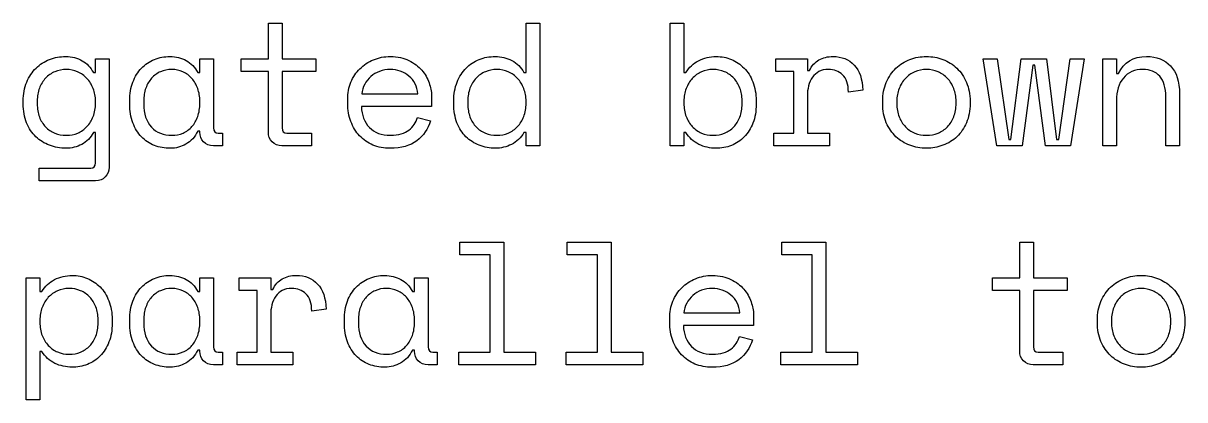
# Model space of a CAD drawing. Extents: x 0 to 841, y 0 to 662.
# Drawn here: x 238.08 to 266.12, y 642.13 to 651.23 of the extents above; entities that cross this region are included whole.
import ezdxf

# ---------------------------------------------------------------- set-up
doc = ezdxf.new("R2010")
doc.units = 0
doc.layers.get('0').update_dxf_attribs({"linetype": 'CONTINUOUS'})

msp = doc.modelspace()

# ---------------------------------------------------------------- linework, layer by layer
at = {"color": 7}
for points in [[(243.337293, 650.363998), (243.997693, 650.363998), (243.997693, 651.227598), (244.327893, 651.227598), (244.327893, 650.363998), (245.140692, 650.363998), (245.140692, 650.059198), (244.327893, 650.059198), (244.327893, 648.696065)], [(250.165652, 650.033798), (250.216452, 650.033798), (250.216452, 651.227598), (250.546652, 651.227598), (250.546652, 648.264265), (250.216452, 648.264265), (250.216452, 648.585998)], [(254.026449, 648.264265), (253.696249, 648.264265), (253.696249, 651.227598), (254.026449, 651.227598), (254.026449, 650.033798), (254.077249, 650.033798)], [(239.77283, 650.033798), (239.82363, 650.033798), (239.82363, 650.363998), (240.15383, 650.363998), (240.15383, 647.747798)], [(242.291662, 650.033798), (242.342462, 650.033798), (242.342462, 650.363998), (242.672662, 650.363998), (242.672662, 648.696065)], [(243.997693, 648.594465), (243.997693, 650.059198), (243.337293, 650.059198), (243.337293, 650.363998)], [(257.006701, 649.458065), (257.006701, 648.569065), (257.540101, 648.569065), (257.540101, 648.264265), (256.193902, 648.264265), (256.193902, 648.569065), (256.676501, 648.569065), (256.676501, 650.059198), (256.244701, 650.059198), (256.244701, 650.363998)], [(256.244701, 650.363998), (257.006701, 650.363998), (257.006701, 650.084598), (257.057501, 650.084598)], [(264.465833, 648.264265), (264.135633, 648.264265), (264.135633, 650.363998), (264.465833, 650.363998), (264.465833, 650.008398), (264.516633, 650.008398)], [(238.079497, 649.280265), (238.079497, 649.347998)], [(238.418163, 649.347998), (238.418163, 649.280265)], [(240.649129, 649.280265), (240.649129, 649.347998)], [(240.987796, 649.347998), (240.987796, 649.280265)], [(245.911156, 649.288731), (245.911156, 649.390331)], [(247.934689, 649.483465), (247.934689, 649.212531), (246.241356, 649.212531)], [(246.249823, 649.517331), (247.604489, 649.517331)], [(248.472319, 649.280265), (248.472319, 649.347998)], [(248.810986, 649.347998), (248.810986, 649.280265)], [(255.431915, 649.271798), (255.431915, 649.356465)], [(255.770582, 649.356465), (255.770582, 649.271798)], [(258.344434, 649.610465), (257.997301, 649.559665)], [(264.465833, 649.356465), (264.465833, 648.264265)], [(265.98984, 649.517331), (265.98984, 648.264265), (265.65964, 648.264265), (265.65964, 649.449598)], [(239.82363, 649.288731), (239.82363, 649.339531)], [(242.342462, 649.288731), (242.342462, 649.339531)], [(250.216452, 649.288731), (250.216452, 649.339531)], [(254.026449, 649.339531), (254.026449, 649.288731)], [(258.827034, 649.288731), (258.827034, 649.339531)], [(259.165701, 649.339531), (259.165701, 649.288731)], [(260.596567, 649.288731), (260.596567, 649.339531)], [(260.935234, 649.339531), (260.935234, 649.288731)], [(247.596022, 648.950065), (247.909289, 648.865398)], [(239.82363, 648.585998), (239.77283, 648.585998)], [(239.82363, 647.849398), (239.82363, 648.585998)], [(242.342462, 648.619865), (242.291662, 648.619865)], [(242.342462, 648.594465), (242.342462, 648.619865)], [(242.786962, 648.569065), (242.892796, 648.569065), (242.892796, 648.264265), (242.668429, 648.264265)], [(244.442192, 648.569065), (245.039092, 648.569065), (245.039092, 648.264265), (244.323659, 648.264265)], [(250.216452, 648.585998), (250.165652, 648.585998)], [(254.077249, 648.585998), (254.026449, 648.585998), (254.026449, 648.264265)], [(239.827863, 647.417599), (238.460497, 647.417599), (238.460497, 647.722398), (239.70933, 647.722398)], [(261.472867, 645.072333), (262.133267, 645.072333), (262.133267, 645.935932), (262.463467, 645.935932), (262.463467, 645.072333), (263.276266, 645.072333), (263.276266, 644.767533), (262.463467, 644.767533), (262.463467, 643.4044)], [(238.481663, 642.125933), (238.151463, 642.125933), (238.151463, 645.072333), (238.481663, 645.072333), (238.481663, 644.742133), (238.532463, 644.742133)], [(242.291662, 644.742133), (242.342462, 644.742133), (242.342462, 645.072333), (242.672662, 645.072333), (242.672662, 643.4044)], [(244.052726, 644.166399), (244.052726, 643.2774), (244.586126, 643.2774), (244.586126, 642.9726), (243.239926, 642.9726), (243.239926, 643.2774), (243.722526, 643.2774), (243.722526, 644.767533), (243.290726, 644.767533), (243.290726, 645.072333)], [(243.290726, 645.072333), (244.052726, 645.072333), (244.052726, 644.792933), (244.103526, 644.792933)], [(247.473256, 644.742133), (247.524056, 644.742133), (247.524056, 645.072333), (247.854256, 645.072333), (247.854256, 643.4044)], [(262.133267, 643.3028), (262.133267, 644.767533), (261.472867, 644.767533), (261.472867, 645.072333)], [(245.390459, 644.318799), (245.043326, 644.267999)], [(238.481663, 644.047866), (238.481663, 643.997066)], [(239.88713, 643.980133), (239.88713, 644.064799)], [(240.225796, 644.064799), (240.225796, 643.980133)], [(240.649129, 643.988599), (240.649129, 644.056333)], [(240.987796, 644.056333), (240.987796, 643.988599)], [(242.342462, 643.997066), (242.342462, 644.047866)], [(245.830723, 643.988599), (245.830723, 644.056333)], [(246.169389, 644.056333), (246.169389, 643.988599)], [(247.524056, 643.997066), (247.524056, 644.047866)], [(253.683549, 643.997066), (253.683549, 644.098666)], [(255.707082, 644.191799), (255.707082, 643.920866), (254.013749, 643.920866)], [(254.022215, 644.225666), (255.376882, 644.225666)], [(264.008633, 643.997066), (264.008633, 644.047866)], [(264.347299, 644.047866), (264.347299, 643.997066)], [(265.778174, 643.997066), (265.778174, 644.047866)], [(266.11684, 644.047866), (266.11684, 643.997066)], [(255.368415, 643.6584), (255.681682, 643.573733)], [(238.532463, 643.294333), (238.481663, 643.294333), (238.481663, 642.125933)], [(242.342462, 643.3282), (242.291662, 643.3282)], [(242.342462, 643.3028), (242.342462, 643.3282)], [(242.786962, 643.2774), (242.892796, 643.2774), (242.892796, 642.9726), (242.668429, 642.9726)], [(247.524056, 643.3282), (247.473256, 643.3282)], [(247.524056, 643.3028), (247.524056, 643.3282)], [(247.968556, 643.2774), (248.074389, 643.2774), (248.074389, 642.9726), (247.850022, 642.9726)], [(262.577766, 643.2774), (263.174666, 643.2774), (263.174666, 642.9726), (262.459233, 642.9726)]]:
    msp.add_lwpolyline(points, dxfattribs=at)
for points in [[(263.360933, 648.264265), (262.751333, 648.264265), (262.497333, 650.211598), (262.446533, 650.211598), (262.192533, 648.264265), (261.582933, 648.264265), (261.252733, 650.363998), (261.5914, 650.363998), (261.8708, 648.416665), (261.9216, 648.416665), (262.167133, 650.363998), (262.776733, 650.363998), (263.022266, 648.416665), (263.073066, 648.416665), (263.352466, 650.363998), (263.691133, 650.363998)], [(246.944089, 650.109998)], [(239.120897, 648.518265)], [(241.665129, 648.518265)], [(249.513719, 648.518265)], [(254.729182, 648.518265)], [(259.881134, 648.518265)], [(248.590853, 643.2774), (249.352853, 643.2774), (249.352853, 645.631132), (248.616253, 645.631132), (248.616253, 645.935932), (249.683052, 645.935932), (249.683052, 643.2774), (250.445052, 643.2774), (250.445052, 642.9726), (248.590853, 642.9726)], [(251.181649, 643.2774), (251.943649, 643.2774), (251.943649, 645.631132), (251.207049, 645.631132), (251.207049, 645.935932), (252.273849, 645.935932), (252.273849, 643.2774), (253.035849, 643.2774), (253.035849, 642.9726), (251.181649, 642.9726)], [(256.363235, 643.2774), (257.125235, 643.2774), (257.125235, 645.631132), (256.388635, 645.631132), (256.388635, 645.935932), (257.455435, 645.935932), (257.455435, 643.2774), (258.217434, 643.2774), (258.217434, 642.9726), (256.363235, 642.9726)], [(254.716482, 644.818333)], [(239.184397, 643.2266)], [(241.665129, 643.2266)], [(246.846723, 643.2266)], [(265.06274, 643.2266)]]:
    msp.add_lwpolyline(points, close=True, dxfattribs=at)
for points in [[(238.38853, 650.139631), (238.481663, 650.232764), (238.590319, 650.30332), (238.714497, 650.351298)], [(238.714497, 650.351298), (238.838674, 650.399276), (238.968497, 650.423264), (239.103963, 650.423264)], [(239.103963, 650.423264), (239.256363, 650.423264), (239.389008, 650.389398), (239.501896, 650.321664)], [(239.501896, 650.321664), (239.617608, 650.256753), (239.707919, 650.160798), (239.77283, 650.033798)], [(240.932763, 650.139631), (241.023074, 650.232764), (241.127496, 650.30332), (241.246029, 650.351298)], [(241.246029, 650.351298), (241.364563, 650.399276), (241.490151, 650.423264), (241.622796, 650.423264)], [(241.622796, 650.423264), (241.766729, 650.423264), (241.896551, 650.390809), (242.012262, 650.325898)], [(242.012262, 650.325898), (242.130796, 650.263809), (242.223929, 650.166442), (242.291662, 650.033798)], [(246.207489, 650.126931), (246.300623, 650.220064), (246.409278, 650.292031), (246.533456, 650.342831)], [(246.533456, 650.342831), (246.660456, 650.396453), (246.797334, 650.423264), (246.944089, 650.423264)], [(246.944089, 650.423264), (247.116245, 650.423264), (247.264411, 650.390809), (247.388589, 650.325898)], [(247.388589, 650.325898), (247.515589, 650.263809), (247.6186, 650.186198), (247.697622, 650.093065)], [(248.768653, 650.139631), (248.858964, 650.232764), (248.964797, 650.30332), (249.086153, 650.351298)], [(249.086153, 650.351298), (249.207508, 650.399276), (249.335919, 650.423264), (249.471386, 650.423264)], [(249.471386, 650.423264), (249.615319, 650.423264), (249.749375, 650.390809), (249.873552, 650.325898)], [(249.873552, 650.325898), (250.000552, 650.263809), (250.097919, 650.166442), (250.165652, 650.033798)], [(254.077249, 650.033798), (254.150626, 650.160798), (254.252226, 650.256753), (254.382049, 650.321664)], [(254.382049, 650.321664), (254.511871, 650.389398), (254.652982, 650.423264), (254.805382, 650.423264)], [(254.805382, 650.423264), (254.935204, 650.423264), (255.057971, 650.399276), (255.173682, 650.351298)], [(255.173682, 650.351298), (255.289393, 650.30332), (255.390993, 650.234176), (255.478482, 650.143865)], [(257.057501, 650.084598), (257.111123, 650.200309), (257.187323, 650.284976), (257.286101, 650.338598)], [(257.286101, 650.338598), (257.384879, 650.395042), (257.497768, 650.423264), (257.624768, 650.423264)], [(257.624768, 650.423264), (257.836434, 650.423264), (258.007179, 650.35412), (258.137001, 650.215831)], [(258.137001, 650.215831), (258.266823, 650.077542), (258.335968, 649.875753), (258.344434, 649.610465)], [(259.144534, 650.139631), (259.243312, 650.232764), (259.356201, 650.30332), (259.483201, 650.351298)], [(259.483201, 650.351298), (259.610201, 650.399276), (259.742845, 650.423264), (259.881134, 650.423264)], [(259.881134, 650.423264), (260.019423, 650.423264), (260.152067, 650.399276), (260.279067, 650.351298)], [(260.279067, 650.351298), (260.406067, 650.30332), (260.517545, 650.232764), (260.6135, 650.139631)], [(264.516633, 650.008398), (264.64646, 650.284976), (264.87224, 650.423264), (265.193974, 650.423264)], [(265.193974, 650.423264), (265.436685, 650.423264), (265.630007, 650.347064), (265.77394, 650.194665)], [(265.77394, 650.194665), (265.917874, 650.045087), (265.98984, 649.819309), (265.98984, 649.517331)], [(238.164163, 649.800965), (238.220608, 649.936431), (238.295397, 650.04932), (238.38853, 650.139631)], [(238.841497, 650.054965), (238.75683, 650.018276), (238.682041, 649.966065), (238.61713, 649.898331)], [(239.120897, 650.109998), (239.022119, 650.109998), (238.928985, 650.091653), (238.841497, 650.054965)], [(239.39183, 650.050731), (239.307163, 650.090242), (239.216852, 650.109998), (239.120897, 650.109998)], [(239.616196, 649.894098), (239.554108, 649.961831), (239.479319, 650.014042), (239.39183, 650.050731)], [(240.725329, 649.805198), (240.776129, 649.937842), (240.845274, 650.04932), (240.932763, 650.139631)], [(241.394196, 650.054965), (241.312352, 650.018276), (241.240385, 649.966065), (241.178296, 649.898331)], [(241.665129, 650.109998), (241.566351, 650.109998), (241.47604, 650.091653), (241.394196, 650.054965)], [(241.931829, 650.050731), (241.849985, 650.090242), (241.761085, 650.109998), (241.665129, 650.109998)], [(242.147729, 649.894098), (242.088462, 649.961831), (242.016496, 650.014042), (241.931829, 650.050731)], [(245.987356, 649.800965), (246.040978, 649.927965), (246.114356, 650.03662), (246.207489, 650.126931)], [(246.469956, 649.940665), (246.410689, 649.887042), (246.3613, 649.823542), (246.321789, 649.750165)], [(246.681623, 650.063431), (246.6026, 650.035209), (246.532045, 649.994287), (246.469956, 649.940665)], [(246.944089, 650.109998), (246.850956, 650.109998), (246.763467, 650.094476), (246.681623, 650.063431)], [(247.181156, 650.067665), (247.104956, 650.095887), (247.025934, 650.109998), (246.944089, 650.109998)], [(247.388589, 649.949131), (247.329322, 649.999931), (247.260178, 650.039442), (247.181156, 650.067665)], [(247.536756, 649.762865), (247.500067, 649.836242), (247.450678, 649.898331), (247.388589, 649.949131)], [(247.697622, 650.093065), (247.779467, 649.999931), (247.838733, 649.898331), (247.875422, 649.788265)], [(248.552753, 649.800965), (248.606375, 649.936431), (248.678342, 650.04932), (248.768653, 650.139631)], [(249.234319, 650.054965), (249.149653, 650.018276), (249.074864, 649.966065), (249.009953, 649.898331)], [(249.513719, 650.109998), (249.414941, 650.109998), (249.321808, 650.091653), (249.234319, 650.054965)], [(249.784652, 650.050731), (249.699986, 650.090242), (249.609675, 650.109998), (249.513719, 650.109998)], [(250.009019, 649.894098), (249.94693, 649.961831), (249.872141, 650.014042), (249.784652, 650.050731)], [(254.454015, 650.050731), (254.369349, 650.014042), (254.29456, 649.961831), (254.229649, 649.894098)], [(254.729182, 650.109998), (254.630404, 650.109998), (254.538682, 650.090242), (254.454015, 650.050731)], [(255.004348, 650.054965), (254.919682, 650.091653), (254.82796, 650.109998), (254.729182, 650.109998)], [(255.228715, 649.898331), (255.166626, 649.966065), (255.091837, 650.018276), (255.004348, 650.054965)], [(255.478482, 650.143865), (255.568793, 650.053553), (255.639348, 649.942076), (255.690148, 649.809431)], [(257.129468, 649.919498), (257.087135, 649.860231), (257.05609, 649.791087), (257.036335, 649.712065)], [(257.286101, 650.059198), (257.224012, 650.025331), (257.171801, 649.978765), (257.129468, 649.919498)], [(257.514701, 650.109998), (257.427212, 650.109998), (257.351012, 650.093065), (257.286101, 650.059198)], [(257.857601, 649.978765), (257.764468, 650.066253), (257.650168, 650.109998), (257.514701, 650.109998)], [(257.997301, 649.559665), (257.997301, 649.754398), (257.950734, 649.894098), (257.857601, 649.978765)], [(258.911701, 649.796731), (258.970967, 649.932198), (259.048579, 650.046498), (259.144534, 650.139631)], [(259.601734, 650.050731), (259.514245, 650.014042), (259.438045, 649.961831), (259.373134, 649.894098)], [(259.881134, 650.109998), (259.782356, 650.109998), (259.689223, 650.090242), (259.601734, 650.050731)], [(260.160534, 650.050731), (260.073045, 650.090242), (259.979912, 650.109998), (259.881134, 650.109998)], [(260.389134, 649.894098), (260.324223, 649.961831), (260.248023, 650.014042), (260.160534, 650.050731)], [(260.6135, 650.139631), (260.712278, 650.046498), (260.789889, 649.932198), (260.846334, 649.796731)], [(265.109307, 650.109998), (264.908929, 650.109998), (264.750885, 650.040853), (264.635174, 649.902565)], [(265.511474, 649.944898), (265.412696, 650.054965), (265.27864, 650.109998), (265.109307, 650.109998)], [(265.65964, 649.449598), (265.65964, 649.669731), (265.610251, 649.834831), (265.511474, 649.944898)], [(238.079497, 649.347998), (238.079497, 649.517331), (238.107719, 649.66832), (238.164163, 649.800965)], [(238.468963, 649.657031), (238.435097, 649.563898), (238.418163, 649.460887), (238.418163, 649.347998)], [(238.61713, 649.898331), (238.555041, 649.830598), (238.505652, 649.750165), (238.468963, 649.657031)], [(239.768596, 649.648565), (239.731907, 649.74452), (239.681108, 649.826365), (239.616196, 649.894098)], [(239.82363, 649.339531), (239.82363, 649.45242), (239.805285, 649.555431), (239.768596, 649.648565)], [(240.649129, 649.347998), (240.649129, 649.520154), (240.674529, 649.672554), (240.725329, 649.805198)], [(241.038596, 649.657031), (241.004729, 649.563898), (240.987796, 649.460887), (240.987796, 649.347998)], [(241.178296, 649.898331), (241.119029, 649.83342), (241.072463, 649.752987), (241.038596, 649.657031)], [(242.291662, 649.648565), (242.257796, 649.74452), (242.209818, 649.826365), (242.147729, 649.894098)], [(242.342462, 649.339531), (242.342462, 649.45242), (242.325529, 649.555431), (242.291662, 649.648565)], [(245.911156, 649.390331), (245.911156, 649.537087), (245.936556, 649.673965), (245.987356, 649.800965)], [(246.321789, 649.750165), (246.2851, 649.679609), (246.261112, 649.601998), (246.249823, 649.517331)], [(247.604489, 649.517331), (247.598845, 649.607642), (247.576267, 649.689487), (247.536756, 649.762865)], [(247.875422, 649.788265), (247.914933, 649.678198), (247.934689, 649.576598), (247.934689, 649.483465)], [(248.472319, 649.347998), (248.472319, 649.517331), (248.499131, 649.66832), (248.552753, 649.800965)], [(248.861786, 649.657031), (248.827919, 649.563898), (248.810986, 649.460887), (248.810986, 649.347998)], [(249.009953, 649.898331), (248.947864, 649.830598), (248.898475, 649.750165), (248.861786, 649.657031)], [(250.161419, 649.648565), (250.12473, 649.74452), (250.07393, 649.826365), (250.009019, 649.894098)], [(250.216452, 649.339531), (250.216452, 649.45242), (250.198108, 649.555431), (250.161419, 649.648565)], [(254.081482, 649.648565), (254.044793, 649.555431), (254.026449, 649.45242), (254.026449, 649.339531)], [(254.229649, 649.894098), (254.16756, 649.826365), (254.118171, 649.74452), (254.081482, 649.648565)], [(255.376882, 649.661265), (255.343015, 649.754398), (255.293626, 649.83342), (255.228715, 649.898331)], [(255.431915, 649.356465), (255.431915, 649.469354), (255.413571, 649.570954), (255.376882, 649.661265)], [(255.690148, 649.809431), (255.74377, 649.676787), (255.770582, 649.525798), (255.770582, 649.356465)], [(257.036335, 649.712065), (257.016579, 649.633042), (257.006701, 649.548376), (257.006701, 649.458065)], [(258.827034, 649.339531), (258.827034, 649.511687), (258.855256, 649.664087), (258.911701, 649.796731)], [(259.220734, 649.648565), (259.184045, 649.555431), (259.165701, 649.45242), (259.165701, 649.339531)], [(259.373134, 649.894098), (259.308223, 649.826365), (259.257423, 649.74452), (259.220734, 649.648565)], [(260.541534, 649.648565), (260.504845, 649.74452), (260.454045, 649.826365), (260.389134, 649.894098)], [(260.596567, 649.339531), (260.596567, 649.45242), (260.578223, 649.555431), (260.541534, 649.648565)], [(260.846334, 649.796731), (260.9056, 649.664087), (260.935234, 649.511687), (260.935234, 649.339531)], [(264.635174, 649.902565), (264.52228, 649.767098), (264.465833, 649.585065), (264.465833, 649.356465)], [(238.15993, 648.818832), (238.106308, 648.954298), (238.079497, 649.108109), (238.079497, 649.280265)], [(238.418163, 649.280265), (238.418163, 649.161731), (238.435097, 649.055898), (238.468963, 648.962765)], [(239.768596, 648.971231), (239.805285, 649.067187), (239.82363, 649.17302), (239.82363, 649.288731)], [(240.725329, 648.818832), (240.674529, 648.951476), (240.649129, 649.105287), (240.649129, 649.280265)], [(240.987796, 649.280265), (240.987796, 649.040376), (241.049885, 648.852698), (241.174063, 648.717232)], [(242.291662, 648.971231), (242.325529, 649.067187), (242.342462, 649.17302), (242.342462, 649.288731)], [(245.987356, 648.848465), (245.936556, 648.981109), (245.911156, 649.127865), (245.911156, 649.288731)], [(246.241356, 649.212531), (246.249823, 649.003687), (246.314734, 648.835765), (246.436089, 648.708765)], [(248.548519, 648.818832), (248.497719, 648.954298), (248.472319, 649.108109), (248.472319, 649.280265)], [(248.810986, 649.280265), (248.810986, 649.161731), (248.827919, 649.055898), (248.861786, 648.962765)], [(250.161419, 648.971231), (250.198108, 649.067187), (250.216452, 649.17302), (250.216452, 649.288731)], [(254.026449, 649.288731), (254.026449, 649.17302), (254.044793, 649.067187), (254.081482, 648.971231)], [(255.376882, 648.958531), (255.413571, 649.051665), (255.431915, 649.156087), (255.431915, 649.271798)], [(255.770582, 649.271798), (255.770582, 649.099643), (255.745182, 648.947243), (255.694382, 648.814598)], [(258.911701, 648.823065), (258.855256, 648.958531), (258.827034, 649.113754), (258.827034, 649.288731)], [(259.165701, 649.288731), (259.165701, 649.170198), (259.184045, 649.062954), (259.220734, 648.966998)], [(260.541534, 648.966998), (260.578223, 649.062954), (260.596567, 649.170198), (260.596567, 649.288731)], [(260.935234, 649.288731), (260.935234, 649.113754), (260.9056, 648.958531), (260.846334, 648.823065)], [(238.384297, 648.484398), (238.291163, 648.574709), (238.216375, 648.686187), (238.15993, 648.818832)], [(238.468963, 648.962765), (238.505652, 648.869632), (238.555041, 648.789198), (238.61713, 648.721465)], [(239.616196, 648.729932), (239.681108, 648.797665), (239.731907, 648.878098), (239.768596, 648.971231)], [(240.932763, 648.480165), (240.845274, 648.573298), (240.776129, 648.686187), (240.725329, 648.818832)], [(242.151962, 648.729932), (242.211229, 648.797665), (242.257796, 648.878098), (242.291662, 648.971231)], [(246.199023, 648.505565), (246.108712, 648.60152), (246.038156, 648.71582), (245.987356, 648.848465)], [(247.515589, 648.780732), (247.549456, 648.834354), (247.576267, 648.890798), (247.596022, 648.950065)], [(247.909289, 648.865398), (247.850022, 648.670665), (247.739956, 648.511209), (247.579089, 648.387032)], [(248.764419, 648.484398), (248.674108, 648.574709), (248.602142, 648.686187), (248.548519, 648.818832)], [(248.861786, 648.962765), (248.898475, 648.869632), (248.947864, 648.789198), (249.009953, 648.721465)], [(250.009019, 648.729932), (250.07393, 648.797665), (250.12473, 648.878098), (250.161419, 648.971231)], [(254.081482, 648.971231), (254.118171, 648.878098), (254.16756, 648.797665), (254.229649, 648.729932)], [(255.228715, 648.721465), (255.293626, 648.786376), (255.343015, 648.865398), (255.376882, 648.958531)], [(255.694382, 648.814598), (255.643582, 648.681954), (255.573026, 648.570476), (255.482715, 648.480165)], [(259.144534, 648.484398), (259.048579, 648.577532), (258.970967, 648.69042), (258.911701, 648.823065)], [(259.220734, 648.966998), (259.257423, 648.873865), (259.308223, 648.793432), (259.373134, 648.725698)], [(260.389134, 648.725698), (260.454045, 648.793432), (260.504845, 648.873865), (260.541534, 648.966998)], [(260.846334, 648.823065), (260.789889, 648.69042), (260.713689, 648.577532), (260.617734, 648.484398)], [(238.61713, 648.721465), (238.682041, 648.656554), (238.75683, 648.605754), (238.841497, 648.569065)], [(238.841497, 648.569065), (238.926163, 648.535198), (239.019297, 648.518265), (239.120897, 648.518265)], [(239.120897, 648.518265), (239.219674, 648.518265), (239.311397, 648.536609), (239.396063, 648.573298)], [(239.396063, 648.573298), (239.48073, 648.609987), (239.554108, 648.662198), (239.616196, 648.729932)], [(239.77283, 648.585998), (239.705096, 648.458998), (239.611963, 648.363043), (239.49343, 648.298132)], [(241.174063, 648.717232), (241.301063, 648.584587), (241.464751, 648.518265), (241.665129, 648.518265)], [(241.665129, 648.518265), (241.763907, 648.518265), (241.854218, 648.536609), (241.936062, 648.573298)], [(241.936062, 648.573298), (242.020729, 648.609987), (242.092696, 648.662198), (242.151962, 648.729932)], [(242.291662, 648.619865), (242.223929, 648.478754), (242.129385, 648.374332), (242.008029, 648.306598)], [(242.431362, 648.357398), (242.372096, 648.419487), (242.342462, 648.498509), (242.342462, 648.594465)], [(242.672662, 648.696065), (242.672662, 648.611398), (242.710762, 648.569065), (242.786962, 648.569065)], [(244.086593, 648.357398), (244.027326, 648.419487), (243.997693, 648.498509), (243.997693, 648.594465)], [(244.327893, 648.696065), (244.327893, 648.611398), (244.365993, 648.569065), (244.442192, 648.569065)], [(246.520756, 648.281198), (246.396578, 648.334821), (246.289334, 648.409609), (246.199023, 648.505565)], [(246.436089, 648.708765), (246.557445, 648.581765), (246.726778, 648.518265), (246.944089, 648.518265)], [(246.944089, 648.518265), (247.042867, 648.518265), (247.128945, 648.529554), (247.202322, 648.552132)], [(247.202322, 648.552132), (247.2757, 648.574709), (247.337789, 648.605754), (247.388589, 648.645265)], [(247.388589, 648.645265), (247.442211, 648.684776), (247.484545, 648.729932), (247.515589, 648.780732)], [(249.009953, 648.721465), (249.074864, 648.656554), (249.149653, 648.605754), (249.234319, 648.569065)], [(249.234319, 648.569065), (249.318986, 648.535198), (249.412119, 648.518265), (249.513719, 648.518265)], [(249.513719, 648.518265), (249.612497, 648.518265), (249.704219, 648.536609), (249.788886, 648.573298)], [(249.788886, 648.573298), (249.873552, 648.609987), (249.94693, 648.662198), (250.009019, 648.729932)], [(250.165652, 648.585998), (250.131786, 648.521087), (250.088041, 648.464643), (250.034419, 648.416665)], [(254.212715, 648.416665), (254.159093, 648.464643), (254.113938, 648.521087), (254.077249, 648.585998)], [(254.229649, 648.729932), (254.29456, 648.662198), (254.369349, 648.609987), (254.454015, 648.573298)], [(254.454015, 648.573298), (254.538682, 648.536609), (254.630404, 648.518265), (254.729182, 648.518265)], [(254.729182, 648.518265), (254.830782, 648.518265), (254.923915, 648.535198), (255.008582, 648.569065)], [(255.008582, 648.569065), (255.093248, 648.605754), (255.166626, 648.656554), (255.228715, 648.721465)], [(259.373134, 648.725698), (259.438045, 648.657965), (259.512834, 648.605754), (259.597501, 648.569065)], [(259.597501, 648.569065), (259.684989, 648.535198), (259.779534, 648.518265), (259.881134, 648.518265)], [(259.881134, 648.518265), (259.982734, 648.518265), (260.075867, 648.535198), (260.160534, 648.569065)], [(260.160534, 648.569065), (260.248023, 648.605754), (260.324223, 648.657965), (260.389134, 648.725698)], [(238.714497, 648.276965), (238.590319, 648.324943), (238.480252, 648.394087), (238.384297, 648.484398)], [(239.11243, 648.204998), (238.971319, 648.204998), (238.838674, 648.228987), (238.714497, 648.276965)], [(239.49343, 648.298132), (239.377719, 648.236043), (239.250719, 648.204998), (239.11243, 648.204998)], [(241.246029, 648.272732), (241.127496, 648.320709), (241.023074, 648.389854), (240.932763, 648.480165)], [(241.631263, 648.204998), (241.492974, 648.204998), (241.364563, 648.227576), (241.246029, 648.272732)], [(242.008029, 648.306598), (241.889496, 648.238865), (241.763907, 648.204998), (241.631263, 648.204998)], [(242.668429, 648.264265), (242.572473, 648.264265), (242.493451, 648.295309), (242.431362, 648.357398)], [(244.323659, 648.264265), (244.227704, 648.264265), (244.148681, 648.295309), (244.086593, 648.357398)], [(246.935623, 648.204998), (246.786045, 648.204998), (246.647756, 648.230398), (246.520756, 648.281198)], [(247.579089, 648.387032), (247.421045, 648.265676), (247.206556, 648.204998), (246.935623, 648.204998)], [(249.086153, 648.276965), (248.964797, 648.324943), (248.857553, 648.394087), (248.764419, 648.484398)], [(249.479853, 648.204998), (249.338741, 648.204998), (249.207508, 648.228987), (249.086153, 648.276965)], [(249.674586, 648.230398), (249.606852, 648.213465), (249.541941, 648.204998), (249.479853, 648.204998)], [(249.865086, 648.298132), (249.805819, 648.267087), (249.742319, 648.244509), (249.674586, 648.230398)], [(250.034419, 648.416665), (249.983619, 648.368687), (249.927175, 648.329176), (249.865086, 648.298132)], [(254.386282, 648.298132), (254.324193, 648.331998), (254.266337, 648.371509), (254.212715, 648.416665)], [(254.589482, 648.230398), (254.518926, 648.244509), (254.451193, 648.267087), (254.386282, 648.298132)], [(254.796915, 648.204998), (254.729182, 648.204998), (254.660037, 648.213465), (254.589482, 648.230398)], [(255.173682, 648.272732), (255.055148, 648.227576), (254.92956, 648.204998), (254.796915, 648.204998)], [(255.482715, 648.480165), (255.395226, 648.389854), (255.292215, 648.320709), (255.173682, 648.272732)], [(259.478967, 648.276965), (259.351967, 648.324943), (259.24049, 648.394087), (259.144534, 648.484398)], [(259.881134, 648.204998), (259.740023, 648.204998), (259.605967, 648.228987), (259.478967, 648.276965)], [(260.279067, 648.276965), (260.152067, 648.228987), (260.019423, 648.204998), (259.881134, 648.204998)], [(260.617734, 648.484398), (260.521778, 648.394087), (260.408889, 648.324943), (260.279067, 648.276965)], [(239.70933, 647.722398), (239.78553, 647.722398), (239.82363, 647.764732), (239.82363, 647.849398)], [(240.15383, 647.747798), (240.15383, 647.651843), (240.122785, 647.572821), (240.060696, 647.510732)], [(240.060696, 647.510732), (240.00143, 647.448643), (239.923819, 647.417599), (239.827863, 647.417599)], [(238.532463, 644.742133), (238.605841, 644.869133), (238.707441, 644.965088), (238.837263, 645.029999)], [(238.837263, 645.029999), (238.967085, 645.097733), (239.108197, 645.131599), (239.260597, 645.131599)], [(239.260597, 645.131599), (239.390419, 645.131599), (239.513185, 645.10761), (239.628896, 645.059633)], [(239.628896, 645.059633), (239.744607, 645.011655), (239.846207, 644.94251), (239.933696, 644.852199)], [(240.932763, 644.847966), (241.023074, 644.941099), (241.127496, 645.011655), (241.246029, 645.059633)], [(241.246029, 645.059633), (241.364563, 645.10761), (241.490151, 645.131599), (241.622796, 645.131599)], [(241.622796, 645.131599), (241.766729, 645.131599), (241.896551, 645.099144), (242.012262, 645.034233)], [(242.012262, 645.034233), (242.130796, 644.972144), (242.223929, 644.874777), (242.291662, 644.742133)], [(244.103526, 644.792933), (244.157148, 644.908644), (244.233348, 644.99331), (244.332126, 645.046933)], [(244.332126, 645.046933), (244.430904, 645.103377), (244.543792, 645.131599), (244.670792, 645.131599)], [(244.670792, 645.131599), (244.882459, 645.131599), (245.053203, 645.062455), (245.183026, 644.924166)], [(245.183026, 644.924166), (245.312848, 644.785877), (245.381992, 644.584088), (245.390459, 644.318799)], [(246.114356, 644.847966), (246.204667, 644.941099), (246.309089, 645.011655), (246.427623, 645.059633)], [(246.427623, 645.059633), (246.546156, 645.10761), (246.671745, 645.131599), (246.804389, 645.131599)], [(246.804389, 645.131599), (246.948323, 645.131599), (247.078145, 645.099144), (247.193856, 645.034233)], [(247.193856, 645.034233), (247.312389, 644.972144), (247.405522, 644.874777), (247.473256, 644.742133)], [(253.979882, 644.835266), (254.073015, 644.928399), (254.181671, 645.000366), (254.305849, 645.051166)], [(254.305849, 645.051166), (254.432849, 645.104788), (254.569726, 645.131599), (254.716482, 645.131599)], [(254.716482, 645.131599), (254.888637, 645.131599), (255.036804, 645.099144), (255.160982, 645.034233)], [(255.160982, 645.034233), (255.287982, 644.972144), (255.390993, 644.894533), (255.470015, 644.801399)], [(264.326133, 644.847966), (264.42491, 644.941099), (264.537802, 645.011655), (264.664807, 645.059633)], [(264.664807, 645.059633), (264.791807, 645.10761), (264.924452, 645.131599), (265.06274, 645.131599)], [(265.06274, 645.131599), (265.201029, 645.131599), (265.333674, 645.10761), (265.460674, 645.059633)], [(265.460674, 645.059633), (265.587674, 645.011655), (265.699151, 644.941099), (265.795107, 644.847966)], [(238.684863, 644.602433), (238.622774, 644.534699), (238.573386, 644.452855), (238.536697, 644.356899)], [(238.90923, 644.759066), (238.824563, 644.722377), (238.749774, 644.670166), (238.684863, 644.602433)], [(239.184397, 644.818333), (239.085619, 644.818333), (238.993897, 644.798577), (238.90923, 644.759066)], [(239.459563, 644.763299), (239.374896, 644.799988), (239.283174, 644.818333), (239.184397, 644.818333)], [(239.68393, 644.606666), (239.621841, 644.674399), (239.547052, 644.72661), (239.459563, 644.763299)], [(239.832096, 644.369599), (239.79823, 644.462733), (239.748841, 644.541755), (239.68393, 644.606666)], [(239.933696, 644.852199), (240.024007, 644.761888), (240.094563, 644.65041), (240.145363, 644.517766)], [(240.725329, 644.513533), (240.776129, 644.646177), (240.845274, 644.757655), (240.932763, 644.847966)], [(241.178296, 644.606666), (241.119029, 644.541755), (241.072463, 644.461322), (241.038596, 644.365366)], [(241.394196, 644.763299), (241.312352, 644.72661), (241.240385, 644.674399), (241.178296, 644.606666)], [(241.665129, 644.818333), (241.566351, 644.818333), (241.47604, 644.799988), (241.394196, 644.763299)], [(241.931829, 644.759066), (241.849985, 644.798577), (241.761085, 644.818333), (241.665129, 644.818333)], [(242.147729, 644.602433), (242.088462, 644.670166), (242.016496, 644.722377), (241.931829, 644.759066)], [(242.291662, 644.356899), (242.257796, 644.452855), (242.209818, 644.534699), (242.147729, 644.602433)], [(244.175493, 644.627833), (244.133159, 644.568566), (244.102115, 644.499422), (244.082359, 644.420399)], [(244.332126, 644.767533), (244.270037, 644.733666), (244.217826, 644.687099), (244.175493, 644.627833)], [(244.560726, 644.818333), (244.473237, 644.818333), (244.397037, 644.801399), (244.332126, 644.767533)], [(244.903626, 644.687099), (244.810492, 644.774588), (244.696192, 644.818333), (244.560726, 644.818333)], [(245.043326, 644.267999), (245.043326, 644.462733), (244.996759, 644.602433), (244.903626, 644.687099)], [(245.906923, 644.513533), (245.957723, 644.646177), (246.026867, 644.757655), (246.114356, 644.847966)], [(246.359889, 644.606666), (246.300623, 644.541755), (246.254056, 644.461322), (246.220189, 644.365366)], [(246.575789, 644.763299), (246.493945, 644.72661), (246.421978, 644.674399), (246.359889, 644.606666)], [(246.846723, 644.818333), (246.747945, 644.818333), (246.657634, 644.799988), (246.575789, 644.763299)], [(247.113422, 644.759066), (247.031578, 644.798577), (246.942678, 644.818333), (246.846723, 644.818333)], [(247.329322, 644.602433), (247.270056, 644.670166), (247.198089, 644.722377), (247.113422, 644.759066)], [(247.473256, 644.356899), (247.439389, 644.452855), (247.391411, 644.534699), (247.329322, 644.602433)], [(253.759749, 644.509299), (253.813371, 644.636299), (253.886749, 644.744955), (253.979882, 644.835266)], [(254.242349, 644.648999), (254.183082, 644.595377), (254.133693, 644.531877), (254.094182, 644.458499)], [(254.454015, 644.771766), (254.374993, 644.743544), (254.304437, 644.702622), (254.242349, 644.648999)], [(254.716482, 644.818333), (254.623348, 644.818333), (254.53586, 644.80281), (254.454015, 644.771766)], [(254.953548, 644.775999), (254.877348, 644.804221), (254.798326, 644.818333), (254.716482, 644.818333)], [(255.160982, 644.657466), (255.101715, 644.708266), (255.032571, 644.747777), (254.953548, 644.775999)], [(255.309148, 644.471199), (255.272459, 644.544577), (255.223071, 644.606666), (255.160982, 644.657466)], [(255.470015, 644.801399), (255.551859, 644.708266), (255.611126, 644.606666), (255.647815, 644.496599)], [(264.093299, 644.505066), (264.152566, 644.640533), (264.230177, 644.754833), (264.326133, 644.847966)], [(264.554733, 644.602433), (264.489822, 644.534699), (264.439022, 644.452855), (264.402333, 644.356899)], [(264.78334, 644.759066), (264.695852, 644.722377), (264.619649, 644.670166), (264.554733, 644.602433)], [(265.06274, 644.818333), (264.963963, 644.818333), (264.870829, 644.798577), (264.78334, 644.759066)], [(265.34214, 644.759066), (265.254651, 644.798577), (265.161518, 644.818333), (265.06274, 644.818333)], [(265.57074, 644.602433), (265.505829, 644.670166), (265.429629, 644.722377), (265.34214, 644.759066)], [(265.72314, 644.356899), (265.686451, 644.452855), (265.635651, 644.534699), (265.57074, 644.602433)], [(265.795107, 644.847966), (265.893885, 644.754833), (265.971496, 644.640533), (266.02794, 644.505066)], [(238.536697, 644.356899), (238.500008, 644.263766), (238.481663, 644.160755), (238.481663, 644.047866)], [(239.88713, 644.064799), (239.88713, 644.177688), (239.868785, 644.279288), (239.832096, 644.369599)], [(240.145363, 644.517766), (240.198985, 644.385122), (240.225796, 644.234133), (240.225796, 644.064799)], [(240.649129, 644.056333), (240.649129, 644.228488), (240.674529, 644.380888), (240.725329, 644.513533)], [(241.038596, 644.365366), (241.004729, 644.272233), (240.987796, 644.169222), (240.987796, 644.056333)], [(242.342462, 644.047866), (242.342462, 644.160755), (242.325529, 644.263766), (242.291662, 644.356899)], [(244.082359, 644.420399), (244.062604, 644.341377), (244.052726, 644.256711), (244.052726, 644.166399)], [(245.830723, 644.056333), (245.830723, 644.228488), (245.856123, 644.380888), (245.906923, 644.513533)], [(246.220189, 644.365366), (246.186323, 644.272233), (246.169389, 644.169222), (246.169389, 644.056333)], [(247.524056, 644.047866), (247.524056, 644.160755), (247.507122, 644.263766), (247.473256, 644.356899)], [(253.683549, 644.098666), (253.683549, 644.245422), (253.708949, 644.382299), (253.759749, 644.509299)], [(254.094182, 644.458499), (254.057493, 644.387944), (254.033504, 644.310333), (254.022215, 644.225666)], [(255.376882, 644.225666), (255.371237, 644.315977), (255.348659, 644.397822), (255.309148, 644.471199)], [(255.647815, 644.496599), (255.687326, 644.386533), (255.707082, 644.284933), (255.707082, 644.191799)], [(264.008633, 644.047866), (264.008633, 644.220022), (264.036855, 644.372422), (264.093299, 644.505066)], [(264.402333, 644.356899), (264.365644, 644.263766), (264.347299, 644.160755), (264.347299, 644.047866)], [(265.778174, 644.047866), (265.778174, 644.160755), (265.759829, 644.263766), (265.72314, 644.356899)], [(266.02794, 644.505066), (266.087207, 644.372422), (266.11684, 644.220022), (266.11684, 644.047866)], [(238.481663, 643.997066), (238.481663, 643.881355), (238.500008, 643.775522), (238.536697, 643.679566)], [(239.832096, 643.666866), (239.868785, 643.76), (239.88713, 643.864422), (239.88713, 643.980133)], [(240.225796, 643.980133), (240.225796, 643.807977), (240.200396, 643.655577), (240.149596, 643.522933)], [(240.725329, 643.527166), (240.674529, 643.659811), (240.649129, 643.813622), (240.649129, 643.988599)], [(240.987796, 643.988599), (240.987796, 643.748711), (241.049885, 643.561033), (241.174063, 643.425566)], [(242.291662, 643.679566), (242.325529, 643.775522), (242.342462, 643.881355), (242.342462, 643.997066)], [(245.906923, 643.527166), (245.856123, 643.659811), (245.830723, 643.813622), (245.830723, 643.988599)], [(246.169389, 643.988599), (246.169389, 643.748711), (246.231478, 643.561033), (246.355656, 643.425566)], [(247.473256, 643.679566), (247.507122, 643.775522), (247.524056, 643.881355), (247.524056, 643.997066)], [(253.759749, 643.5568), (253.708949, 643.689444), (253.683549, 643.8362), (253.683549, 643.997066)], [(254.013749, 643.920866), (254.022215, 643.712022), (254.087126, 643.5441), (254.208482, 643.4171)], [(264.093299, 643.5314), (264.036855, 643.666866), (264.008633, 643.822088), (264.008633, 643.997066)], [(264.347299, 643.997066), (264.347299, 643.878533), (264.365644, 643.771288), (264.402333, 643.675333)], [(265.72314, 643.675333), (265.759829, 643.771288), (265.778174, 643.878533), (265.778174, 643.997066)], [(266.11684, 643.997066), (266.11684, 643.822088), (266.087207, 643.666866), (266.02794, 643.5314)], [(238.536697, 643.679566), (238.573386, 643.586433), (238.622774, 643.506), (238.684863, 643.438266)], [(239.68393, 643.4298), (239.748841, 643.494711), (239.79823, 643.573733), (239.832096, 643.666866)], [(240.149596, 643.522933), (240.098796, 643.390289), (240.028241, 643.278811), (239.93793, 643.1885)], [(240.932763, 643.1885), (240.845274, 643.281633), (240.776129, 643.394522), (240.725329, 643.527166)], [(242.151962, 643.438266), (242.211229, 643.506), (242.257796, 643.586433), (242.291662, 643.679566)], [(246.114356, 643.1885), (246.026867, 643.281633), (245.957723, 643.394522), (245.906923, 643.527166)], [(247.333556, 643.438266), (247.392822, 643.506), (247.439389, 643.586433), (247.473256, 643.679566)], [(253.971415, 643.2139), (253.881104, 643.309855), (253.810549, 643.424155), (253.759749, 643.5568)], [(255.160982, 643.3536), (255.214604, 643.393111), (255.256937, 643.438266), (255.287982, 643.489066)], [(255.287982, 643.489066), (255.321848, 643.542689), (255.348659, 643.599133), (255.368415, 643.6584)], [(255.681682, 643.573733), (255.622415, 643.379), (255.512348, 643.219544), (255.351482, 643.095366)], [(264.326133, 643.192733), (264.230177, 643.285866), (264.152566, 643.398755), (264.093299, 643.5314)], [(264.402333, 643.675333), (264.439022, 643.5822), (264.489822, 643.501766), (264.554733, 643.434033)], [(265.57074, 643.434033), (265.635651, 643.501766), (265.686451, 643.5822), (265.72314, 643.675333)], [(266.02794, 643.5314), (265.971496, 643.398755), (265.895296, 643.285866), (265.79934, 643.192733)], [(238.66793, 643.125), (238.614308, 643.172977), (238.569152, 643.229422), (238.532463, 643.294333)], [(238.684863, 643.438266), (238.749774, 643.370533), (238.824563, 643.318322), (238.90923, 643.281633)], [(238.90923, 643.281633), (238.993897, 643.244944), (239.085619, 643.2266), (239.184397, 643.2266)], [(239.184397, 643.2266), (239.285997, 643.2266), (239.37913, 643.243533), (239.463796, 643.2774)], [(239.463796, 643.2774), (239.548463, 643.314089), (239.621841, 643.364889), (239.68393, 643.4298)], [(239.93793, 643.1885), (239.850441, 643.098189), (239.74743, 643.029044), (239.628896, 642.981066)], [(241.246029, 642.981066), (241.127496, 643.029044), (241.023074, 643.098189), (240.932763, 643.1885)], [(241.174063, 643.425566), (241.301063, 643.292922), (241.464751, 643.2266), (241.665129, 643.2266)], [(241.665129, 643.2266), (241.763907, 643.2266), (241.854218, 643.244944), (241.936062, 643.281633)], [(241.936062, 643.281633), (242.020729, 643.318322), (242.092696, 643.370533), (242.151962, 643.438266)], [(242.291662, 643.3282), (242.223929, 643.187089), (242.129385, 643.082666), (242.008029, 643.014933)], [(242.431362, 643.065733), (242.372096, 643.127822), (242.342462, 643.206844), (242.342462, 643.3028)], [(242.672662, 643.4044), (242.672662, 643.319733), (242.710762, 643.2774), (242.786962, 643.2774)], [(246.427623, 642.981066), (246.309089, 643.029044), (246.204667, 643.098189), (246.114356, 643.1885)], [(246.355656, 643.425566), (246.482656, 643.292922), (246.646345, 643.2266), (246.846723, 643.2266)], [(246.846723, 643.2266), (246.9455, 643.2266), (247.035811, 643.244944), (247.117656, 643.281633)], [(247.117656, 643.281633), (247.202322, 643.318322), (247.274289, 643.370533), (247.333556, 643.438266)], [(247.473256, 643.3282), (247.405522, 643.187089), (247.310978, 643.082666), (247.189622, 643.014933)], [(247.612956, 643.065733), (247.553689, 643.127822), (247.524056, 643.206844), (247.524056, 643.3028)], [(247.854256, 643.4044), (247.854256, 643.319733), (247.892356, 643.2774), (247.968556, 643.2774)], [(254.293149, 642.989533), (254.168971, 643.043155), (254.061726, 643.117944), (253.971415, 643.2139)], [(254.208482, 643.4171), (254.329837, 643.2901), (254.499171, 643.2266), (254.716482, 643.2266)], [(254.716482, 643.2266), (254.81526, 643.2266), (254.901337, 643.237889), (254.974715, 643.260466)], [(254.974715, 643.260466), (255.048093, 643.283044), (255.110182, 643.314089), (255.160982, 643.3536)], [(262.222167, 643.065733), (262.1629, 643.127822), (262.133267, 643.206844), (262.133267, 643.3028)], [(262.463467, 643.4044), (262.463467, 643.319733), (262.501566, 643.2774), (262.577766, 643.2774)], [(264.660574, 642.9853), (264.533569, 643.033278), (264.422088, 643.102422), (264.326133, 643.192733)], [(264.554733, 643.434033), (264.619649, 643.3663), (264.694441, 643.314089), (264.779107, 643.2774)], [(264.779107, 643.2774), (264.866596, 643.243533), (264.96114, 643.2266), (265.06274, 643.2266)], [(265.06274, 643.2266), (265.16434, 643.2266), (265.257474, 643.243533), (265.34214, 643.2774)], [(265.34214, 643.2774), (265.429629, 643.314089), (265.505829, 643.3663), (265.57074, 643.434033)], [(265.79934, 643.192733), (265.703385, 643.102422), (265.590496, 643.033278), (265.460674, 642.9853)], [(238.841497, 643.006466), (238.779408, 643.040333), (238.721552, 643.079844), (238.66793, 643.125)], [(239.044697, 642.938733), (238.974141, 642.952844), (238.906408, 642.975422), (238.841497, 643.006466)], [(239.25213, 642.913333), (239.184397, 642.913333), (239.115252, 642.9218), (239.044697, 642.938733)], [(239.628896, 642.981066), (239.510363, 642.935911), (239.384774, 642.913333), (239.25213, 642.913333)], [(241.631263, 642.913333), (241.492974, 642.913333), (241.364563, 642.935911), (241.246029, 642.981066)], [(242.008029, 643.014933), (241.889496, 642.9472), (241.763907, 642.913333), (241.631263, 642.913333)], [(242.668429, 642.9726), (242.572473, 642.9726), (242.493451, 643.003644), (242.431362, 643.065733)], [(246.812856, 642.913333), (246.674567, 642.913333), (246.546156, 642.935911), (246.427623, 642.981066)], [(247.189622, 643.014933), (247.071089, 642.9472), (246.9455, 642.913333), (246.812856, 642.913333)], [(247.850022, 642.9726), (247.754067, 642.9726), (247.675045, 643.003644), (247.612956, 643.065733)], [(254.708015, 642.913333), (254.558437, 642.913333), (254.420149, 642.938733), (254.293149, 642.989533)], [(255.351482, 643.095366), (255.193437, 642.974011), (254.978948, 642.913333), (254.708015, 642.913333)], [(262.459233, 642.9726), (262.363278, 642.9726), (262.284255, 643.003644), (262.222167, 643.065733)], [(265.06274, 642.913333), (264.921629, 642.913333), (264.787574, 642.937322), (264.660574, 642.9853)], [(265.460674, 642.9853), (265.333674, 642.937322), (265.201029, 642.913333), (265.06274, 642.913333)]]:
    msp.add_open_spline(points, degree=3, dxfattribs=at)

doc.saveas('drawing.dxf')
